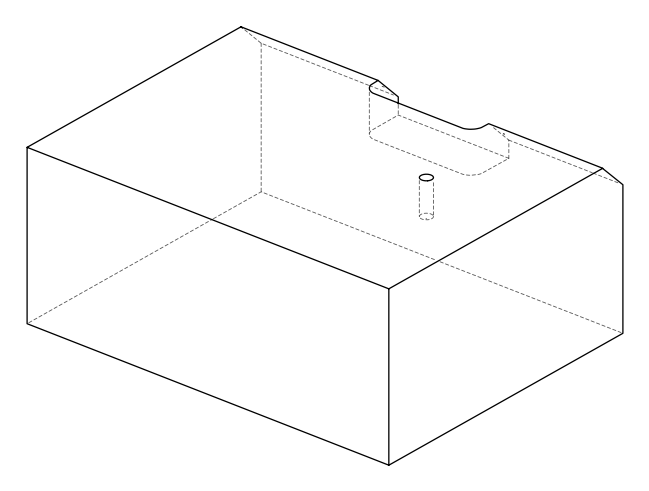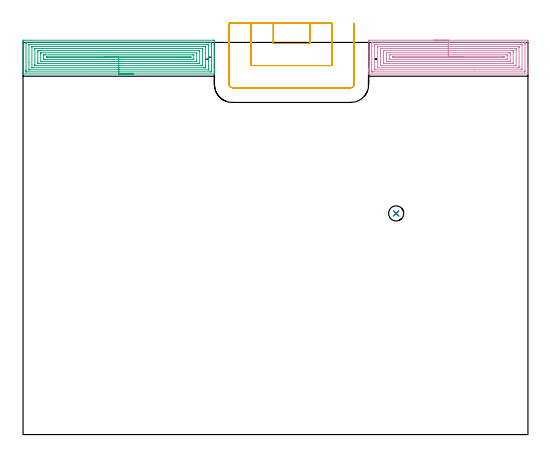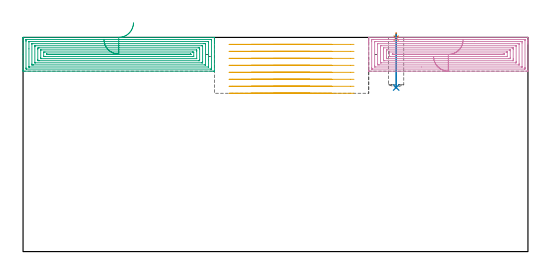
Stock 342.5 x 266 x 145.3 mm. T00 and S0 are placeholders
(PLAN: 5 operations, 3 tool changes, 26.9 min)
(1 SPOT_DRILL | STEP1POCKET | NXT0321_9005460120000 | 0.03 min | 8 mm3)
(2 DRILL_BLIND_HOLE_INTO_CENTER | STEP1POCKET | NXT0301_074 | 0.15 min | 2711 mm3)
(3 AREA_MILL | FG_CHAMFER_SURFACE | UGT0205_001 | 9.56 min | 36168 mm3)
(4 AREA_MILL_1 | FG_CHAMFER_SURFACE_1 | UGT0205_001 | 7.99 min | 30456 mm3)
(5 MILL_SLOT | SLOT_PARTIAL_RECTANGULAR | UGT0201_094 | Follow Part, ap 5, ae 75% | 9.18 min | 154774 mm3)
(TOOL NXT0321_9005460120000 | NC Spot Drill, 142deg, 12mm, Carbide, Uncoated | D12 PA142 FL30 Z2)
(TOOL NXT0301_074 | Carbide Drill 10.3mm [860.1-1030-031A1-MM 2214] | D10.3 PA140 FL55 Z2)
(TOOL UGT0205_001 | Chamfer Mill 20 x 3 x 45 deg. | D20 FL50 Z2)
(TOOL UGT0201_094 | End mill 20 mm | D20 FL38 Z4)
(OP 1 SPOT_DRILL)
G17 G21 G94 G90
T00 M6
G54
G17 G0 G90 X253.1 Y150. S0 M3
G43 Z155.3 H0
G94 G81 G98 Z144.857 F250. R148.3
G80
M5
M2
(OP 2 DRILL_BLIND_HOLE_INTO_CENTER)
G17 G21 G94 G90
T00 M6
G54
G17 G0 G90 X253.1 Y150. S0 M3
G43 Z155.3 H1
G94 G81 G98 Z111.3 F250. R147.3
G80
M5
M2
(OP 3 AREA_MILL)
G17 G21 G94 G90
T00 M6
G54
G17 G0 G90 X74.9 Y244.6 S1061 M3
G43 Z155.3 H0
G94 G1 X74.862 Z154.428 F250.
X74.748 Z153.563
X74.559 Z152.712
X74.297 Z151.88
X73.963 Z151.074
X73.56 Z150.3
X73.092 Z149.564
X72.56 Z148.872
X71.971 Z148.229
X71.328 Z147.639
X70.636 Z147.108
X69.9 Z146.64
X69.126 Z146.237
X68.32 Z145.903
X67.488 Z145.641
X66.637 Z145.452
X65.772 Z145.338
X64.9 Z145.3
X0.165
X0.005 Z145.291
X0.003 Z145.29
X0. Y244.925 Z144.974
Y245.27 Z144.629
Y245.922 Z143.973
Y247.128 Z142.768
Y247.683 Z142.211
Y256.213 Z133.684
Y266.781 Z123.116
X0.003 Y267.059 Z122.838
X0.01 Y267.492 Z122.406
X0.169 Y267.496 Z122.402
X0.612 Y267.5 Z122.4
X129.188
X129.638 Y267.496 Z122.402
X129.79 Y267.492 Z122.406
X129.8 Y267.336 Z122.561
Y248.287 Z141.609
Y247.683 Z142.211
Y247.128 Z142.768
Y246.803 Z143.094
Y246.248 Z143.648
Y245.922 Z143.973
Y245.27 Z144.629
Y244.926 Z144.973
X129.797 Y244.6 Z145.29
X129.795 Z145.291
X129.635 Z145.3
X64.9
Y246.014 Z143.886
X2.397 Y246.015 Z143.885
X2.302 Y246.016 Z143.884
X2.036 Y246.021 Z143.879
X2.01 Y246.108 Z143.792
X2.003 Y246.311 Z143.589
X2.001 Y246.803 Z143.097
X2. Y247.194 Z142.706
X2.001 Y265.297 Z124.603
X2.002 Y265.687 Z124.213
X2.01 Y266.075 Z123.825
X2.397 Y266.084 Z123.816
X2.492 Y266.085 Z123.815
X127.403
X127.498 Y266.084 Z123.816
X127.764 Y266.079 Z123.821
X127.79 Y265.992 Z123.908
X127.797 Y265.789 Z124.111
X127.799 Y265.297 Z124.603
X127.8 Y264.906 Z124.994
X127.799 Y246.803 Z143.097
X127.798 Y246.413 Z143.487
X127.79 Y246.026 Z143.874
X127.403 Y246.016 Z143.884
X127.308 Y246.015 Z143.885
X64.9 Y246.014 Z143.886
Y247.428 Z142.472
X4.183 Y247.429 Z142.471
X4.097 Y247.43 Z142.47
X4.029 Y247.433 Z142.467
X4.015 Y247.435 Z142.465
X4.01 Y247.452 Z142.448
X4.006 Y247.503 Z142.397
X4.001 Y247.683 Z142.217
X4. Y252.352 Z137.548
X4.001 Y264.417 Z125.483
X4.002 Y264.595 Z125.305
X4.01 Y264.656 Z125.244
X4.014 Y264.665 Z125.235
X4.023 Y264.668 Z125.232
X4.054 Y264.67 Z125.23
X4.183 Y264.671 Z125.229
X125.617
X125.703 Y264.67 Z125.23
X125.771 Y264.667 Z125.233
X125.785 Y264.665 Z125.235
X125.79 Y264.648 Z125.252
X125.794 Y264.597 Z125.303
X125.799 Y264.417 Z125.483
X125.8 Y259.748 Z130.152
X125.799 Y247.683 Z142.217
X125.798 Y247.505 Z142.395
X125.79 Y247.444 Z142.456
X125.786 Y247.435 Z142.465
X125.777 Y247.432 Z142.468
X125.746 Y247.43 Z142.47
X125.617 Y247.429 Z142.471
X64.9 Y247.428 Z142.472
Y248.843 Z141.057
X6.579
X6.127 Y248.845 Z141.055
X6.025 Y248.848 Z141.052
X6.01 Y248.849 Z141.051
X6.007 Y248.868 Z141.032
X6.003 Y248.917 Z140.983
X6.001 Y249.016 Z140.884
X6. Y262.655 Z127.245
X6.003 Y263.08 Z126.82
X6.006 Y263.186 Z126.714
X6.01 Y263.238 Z126.662
X6.019 Y263.251 Z126.649
X6.049 Y263.252 Z126.648
X6.254 Y263.255 Z126.645
X6.862 Y263.257 Z126.643
X7.144
X123.221
X123.673 Y263.255 Z126.645
X123.775 Y263.252 Z126.648
X123.79 Y263.251 Z126.649
X123.793 Y263.232 Z126.668
X123.797 Y263.183 Z126.717
X123.799 Y263.084 Z126.816
X123.8 Y249.445 Z140.455
X123.797 Y249.02 Z140.88
X123.794 Y248.914 Z140.986
X123.79 Y248.862 Z141.038
X123.781 Y248.849 Z141.051
X123.751 Y248.848 Z141.052
X123.546 Y248.845 Z141.055
X122.938 Y248.843 Z141.057
X122.656
X64.9
Y250.257 Z139.643
X8.578
X8.439 Y250.258 Z139.642
X8.162 Y250.262 Z139.638
X8.009 Y250.266 Z139.634
X8.006 Y250.283 Z139.617
X8.003 Y250.325 Z139.575
X8. Y250.964 Z138.936
Y261.533 Z128.367
X8.002 Y261.775 Z128.125
X8.005 Y261.814 Z128.086
X8.009 Y261.831 Z128.069
X8.017 Y261.836 Z128.064
X8.092 Y261.839 Z128.061
X8.37 Y261.842 Z128.058
X8.509 Y261.843 Z128.057
X121.222
X121.361 Y261.842 Z128.058
X121.638 Y261.838 Z128.062
X121.791 Y261.834 Z128.066
X121.794 Y261.817 Z128.083
X121.797 Y261.775 Z128.125
X121.8 Y261.136 Z128.764
Y250.567 Z139.333
X121.798 Y250.325 Z139.575
X121.795 Y250.286 Z139.614
X121.791 Y250.269 Z139.631
X121.783 Y250.264 Z139.636
X121.708 Y250.261 Z139.639
X121.43 Y250.258 Z139.642
X121.291 Y250.257 Z139.643
X64.9
Y251.671 Z138.229
X10.854 Y251.672 Z138.228
X10.433 Y251.674 Z138.226
X10.022 Y251.678 Z138.222
X10.009 Y252.087 Z137.813
X10.001 Y252.513 Z137.387
Y259.559 Z130.341
X10.009 Y260.013 Z129.887
X10.019 Y260.422 Z129.478
X10.433 Y260.426 Z129.474
X10.905 Y260.428 Z129.472
X118.946
X119.367 Y260.426 Z129.474
X119.778 Y260.422 Z129.478
X119.791 Y260.013 Z129.887
X119.799 Y259.587 Z130.313
Y252.541 Z137.359
X119.791 Y252.087 Z137.813
X119.781 Y251.678 Z138.222
X119.367 Y251.674 Z138.226
X118.895 Y251.672 Z138.228
X64.9 Y251.671 Z138.229
Y253.085 Z136.815
X12.099 Y253.086 Z136.814
X12.035 Y253.089 Z136.811
X12.01 Y253.092 Z136.808
X12.004 Y253.105 Z136.795
X12.001 Y253.123 Z136.777
X12. Y258.252 Z131.648
Y258.684 Z131.216
X12.001 Y258.828 Z131.072
X12.006 Y258.944 Z130.956
X12.012 Y259.009 Z130.891
X12.027 Y259.01 Z130.89
X12.219 Y259.014 Z130.886
X117.701
X117.765 Y259.011 Z130.889
X117.79 Y259.008 Z130.892
X117.796 Y258.995 Z130.905
X117.799 Y258.977 Z130.923
X117.8 Y253.848 Z136.052
Y253.416 Z136.484
X117.799 Y253.272 Z136.628
X117.794 Y253.156 Z136.744
X117.788 Y253.091 Z136.809
X117.773 Y253.09 Z136.81
X117.581 Y253.086 Z136.814
X64.9 Y253.085 Z136.815
Y254.5 Z135.4
X14.898
X14.234 Y254.503 Z135.397
X14.005 Y254.507 Z135.393
X14. Y254.729 Z135.171
Y257.371 Z132.529
X14.005 Y257.593 Z132.307
X14.667 Y257.599 Z132.301
X14.898 Y257.6 Z132.3
X114.902
X115.566 Y257.597 Z132.303
X115.795 Y257.593 Z132.307
X115.8 Y257.371 Z132.529
Y254.729 Z135.171
X115.795 Y254.507 Z135.393
X115.133 Y254.501 Z135.399
X114.902 Y254.5 Z135.4
X64.9
Y255.914 Z133.986
X16.375
X16.099 Y255.915 Z133.985
X16.053 Y255.916 Z133.984
X16.019 Y255.92 Z133.98
X16.01 Y255.923 Z133.977
X16.007 Y255.934 Z133.966
X16.004 Y256.05 Z133.85
X16.007 Y256.166 Z133.734
X16.01 Y256.177 Z133.723
X16.019 Y256.18 Z133.72
X16.053 Y256.184 Z133.716
X16.1 Y256.185 Z133.715
X113.425 Y256.186 Z133.714
X113.701 Y256.185 Z133.715
X113.747 Y256.184 Z133.716
X113.781 Y256.18 Z133.72
X113.79 Y256.177 Z133.723
X113.793 Y256.166 Z133.734
X113.796 Y256.05 Z133.85
X113.793 Y255.934 Z133.966
X113.79 Y255.923 Z133.977
X113.781 Y255.92 Z133.98
X113.747 Y255.916 Z133.984
X113.7 Y255.914 Z133.986
X64.9
X64.028 Z134.024
X63.164 Z134.138
X62.312 Z134.327
X61.48 Z134.589
X60.674 Z134.923
X59.9 Z135.326
X59.164 Z135.795
X58.472 Z136.326
X57.829 Z136.915
X57.24 Z137.558
X56.709 Z138.251
X56.24 Z138.986
X55.837 Z139.76
X55.503 Z140.566
X55.241 Z141.398
X55.052 Z142.25
X54.938 Z143.115
X54.9 Z143.986
G0 Z155.3
M5
M2
(OP 4 AREA_MILL_1)
G17 G21 G94 G90
T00 M6
G54
G17 G0 G90 X278.5 Y267.5 S1061 M3
G43 Z155.3 H0
Z132.4
G94 G1 X278.538 Z131.529 F250.
X278.652 Z130.664
X278.841 Z129.812
X279.103 Z128.98
X279.437 Z128.174
X279.84 Z127.4
X280.308 Z126.664
X280.84 Z125.972
X281.429 Z125.329
X282.072 Z124.74
X282.764 Z124.209
X283.5 Z123.74
X284.274 Z123.337
X285.08 Z123.003
X285.912 Z122.741
X286.764 Z122.552
X287.628 Z122.438
X288.5 Z122.4
X341.923
X342.373 Y267.495 Z122.403
X342.49 Y267.491 Z122.406
X342.5 Y267.369 Z122.528
Y249.134 Z140.761
Y248.564 Z141.33
Y247.943 Z141.954
Y247.683 Z142.214
Y247.062 Z142.834
Y246.803 Z143.094
Y246.283 Z143.616
X342.499 Y244.859 Z145.04
X342.49 Y244.606 Z145.292
X342.369 Y244.6 Z145.3
X234.631
X234.51 Y244.606 Z145.292
X234.5 Y244.86 Z145.038
Y246.283 Z143.616
Y246.803 Z143.094
Y247.062 Z142.834
Y247.683 Z142.214
Y247.943 Z141.954
Y248.564 Z141.33
Y259.858 Z130.039
Y267.059 Z122.838
X234.503 Y267.372 Z122.525
X234.51 Y267.492 Z122.405
X234.631 Y267.499 Z122.399
X235.077 Y267.5 Z122.4
X288.5
Y266.086 Z123.814
X340.143 Y266.085 Z123.815
X340.238 Y266.084 Z123.816
X340.487 Y266.079 Z123.821
X340.491 Y265.999 Z123.901
X340.498 Y265.827 Z124.073
X340.5 Y265.297 Z124.603
Y264.944 Z124.956
X340.499 Y246.803 Z143.097
X340.498 Y246.451 Z143.449
X340.49 Y246.096 Z143.804
X340.482 Y246.021 Z143.879
X340.441 Y246.019 Z143.881
X340.342 Y246.016 Z143.884
X340.143 Y246.015 Z143.885
X340.049 Y246.014 Z143.886
X237.654
X236.857 Y246.015 Z143.885
X236.762 Y246.016 Z143.884
X236.513 Y246.021 Z143.879
X236.509 Y246.101 Z143.799
X236.502 Y246.273 Z143.627
X236.5 Y246.803 Z143.097
Y247.156 Z142.744
X236.501 Y265.297 Z124.603
X236.502 Y265.649 Z124.251
X236.51 Y266.004 Z123.896
X236.518 Y266.079 Z123.821
X236.559 Y266.081 Z123.819
X236.658 Y266.084 Z123.816
X236.857 Y266.085 Z123.815
X236.951 Y266.086 Z123.814
X288.5
Y264.671 Z125.229
X338.362
X338.448 Y264.67 Z125.23
X338.477 Y264.667 Z125.233
X338.487 Y264.666 Z125.234
X338.491 Y264.644 Z125.256
X338.496 Y264.553 Z125.347
X338.499 Y264.417 Z125.483
X338.5 Y264.28 Z125.62
Y248.427 Z141.473
X338.497 Y247.683 Z142.217
X338.494 Y247.553 Z142.347
X338.481 Y247.435 Z142.465
X338.362 Y247.434 Z142.466
X337.728 Y247.429 Z142.471
X306.231 Y247.428 Z142.472
X238.638 Y247.429 Z142.471
X238.552 Y247.43 Z142.47
X238.523 Y247.433 Z142.467
X238.513 Y247.434 Z142.466
X238.509 Y247.456 Z142.444
X238.504 Y247.547 Z142.353
X238.501 Y247.683 Z142.217
X238.5 Y247.82 Z142.08
Y263.673 Z126.227
X238.503 Y264.417 Z125.483
X238.506 Y264.547 Z125.353
X238.519 Y264.664 Z125.236
X238.638 Y264.666 Z125.234
X239.272 Y264.671 Z125.229
X270.373
X288.5
Y263.257 Z126.643
X336.403
X336.446 Y263.256 Z126.644
X336.475 Y263.253 Z126.647
X336.487 Y263.251 Z126.649
X336.49 Y263.24 Z126.66
X336.495 Y263.072 Z126.828
X336.5 Y262.736 Z127.164
Y262.655 Z127.245
X336.499 Y249.445 Z140.455
X336.494 Y249.044 Z140.856
X336.49 Y248.851 Z141.049
X336.294 Y248.848 Z141.052
X335.691 Y248.844 Z141.056
X335.409 Y248.843 Z141.057
X240.597
X240.554 Y248.844 Z141.056
X240.525 Y248.847 Z141.053
X240.513 Y248.849 Z141.051
X240.51 Y248.86 Z141.04
X240.505 Y249.028 Z140.872
X240.5 Y249.364 Z140.536
Y249.445 Z140.455
X240.501 Y262.655 Z127.245
X240.506 Y263.055 Z126.845
X240.51 Y263.249 Z126.651
X240.706 Y263.252 Z126.648
X241.309 Y263.256 Z126.644
X241.591 Y263.257 Z126.643
X288.5
Y261.843 Z128.057
X333.979
X334.118 Y261.841 Z128.059
X334.394 Y261.836 Z128.064
X334.491 Y261.829 Z128.071
X334.494 Y261.813 Z128.087
X334.497 Y261.775 Z128.125
X334.5 Y261.191 Z128.709
Y260.894 Z129.006
Y250.325 Z139.575
X334.499 Y250.289 Z139.611
X334.495 Y250.272 Z139.628
X334.492 Y250.268 Z139.632
X334.463 Y250.264 Z139.636
X334.187 Y250.258 Z139.642
X334.048 Y250.257 Z139.643
X333.979
X243.021
X242.882 Y250.259 Z139.641
X242.606 Y250.264 Z139.636
X242.509 Y250.271 Z139.629
X242.506 Y250.287 Z139.613
X242.503 Y250.325 Z139.575
X242.5 Y250.909 Z138.991
Y251.206 Z138.694
Y261.775 Z128.125
X242.501 Y261.811 Z128.089
X242.505 Y261.828 Z128.072
X242.508 Y261.832 Z128.068
X242.537 Y261.836 Z128.064
X242.813 Y261.842 Z128.058
X242.952 Y261.843 Z128.057
X243.021
X288.5
Y260.429 Z129.471
X332.269 Y260.428 Z129.472
X332.381 Y260.427 Z129.473
X332.455 Y260.424 Z129.476
X332.49 Y260.422 Z129.478
X332.492 Y260.38 Z129.52
X332.496 Y260.013 Z129.887
X332.5 Y259.499 Z130.401
Y259.132 Z130.768
Y252.601 Z137.299
X332.498 Y252.087 Z137.813
X332.494 Y251.726 Z138.174
X332.487 Y251.678 Z138.222
X332.444 Y251.676 Z138.224
X332.339 Y251.673 Z138.227
X332.129 Y251.672 Z138.228
X331.659 Y251.671 Z138.229
X244.731 Y251.672 Z138.228
X244.619 Y251.673 Z138.227
X244.545 Y251.676 Z138.224
X244.51 Y251.678 Z138.222
X244.508 Y251.72 Z138.18
X244.503 Y252.087 Z137.813
X244.5 Y252.453 Z137.447
Y259.499 Z130.401
X244.502 Y260.013 Z129.887
X244.507 Y260.374 Z129.526
X244.513 Y260.422 Z129.478
X244.556 Y260.424 Z129.476
X244.661 Y260.427 Z129.473
X244.871 Y260.428 Z129.472
X245.341 Y260.429 Z129.471
X288.5
Y259.015 Z130.885
X329.577 Y259.014 Z130.886
X330.348 Y259.01 Z130.89
X330.475 Y259.008 Z130.892
X330.49 Y258.997 Z130.903
X330.496 Y258.986 Z130.914
X330.5 Y258.252 Z131.648
Y258.102 Z131.798
Y253.698 Z136.202
X330.497 Y253.548 Z136.352
X330.49 Y253.248 Z136.652
X330.483 Y253.092 Z136.808
X330.444 Y253.09 Z136.81
X330.348 Y253.087 Z136.813
X330.229 Y253.086 Z136.814
X247.423
X246.652 Y253.09 Z136.81
X246.525 Y253.092 Z136.808
X246.51 Y253.103 Z136.797
X246.504 Y253.114 Z136.786
X246.5 Y253.848 Z136.052
Y253.998 Z135.902
Y258.401 Z131.499
X246.503 Y258.552 Z131.348
X246.51 Y258.852 Z131.048
X246.517 Y259.008 Z130.892
X246.556 Y259.01 Z130.89
X246.652 Y259.013 Z130.887
X246.771 Y259.014 Z130.886
X288.5 Y259.015 Z130.885
Y257.6 Z132.3
X328.336
X328.434
X328.459 Y257.598 Z132.302
X328.48 Y257.594 Z132.306
X328.49 Y257.586 Z132.314
X328.494 Y257.558 Z132.342
X328.5 Y257.438 Z132.462
X328.499 Y254.729 Z135.171
X328.493 Y254.526 Z135.374
X328.491 Y254.507 Z135.393
X328.419 Y254.504 Z135.396
X328.296 Y254.501 Z135.399
X328.141 Y254.5 Z135.4
X327.909
X248.664
X248.566
X248.541 Y254.502 Z135.398
X248.52 Y254.506 Z135.394
X248.51 Y254.514 Z135.386
X248.506 Y254.542 Z135.358
X248.5 Y254.662 Z135.238
X248.501 Y257.371 Z132.529
X248.507 Y257.574 Z132.326
X248.509 Y257.593 Z132.307
X248.581 Y257.596 Z132.304
X248.704 Y257.599 Z132.301
X249.323 Y257.6 Z132.3
X288.5
Y256.186 Z133.714
X325.896
X326.205 Y256.185 Z133.715
X326.478 Y256.181 Z133.719
X326.489 Y256.18 Z133.72
X326.493 Y256.167 Z133.733
X326.497 Y256.128 Z133.772
X326.499 Y256.05 Z133.85
X326.497 Y255.972 Z133.928
X326.493 Y255.933 Z133.967
X326.489 Y255.92 Z133.98
X326.474 Y255.919 Z133.981
X326.172 Y255.915 Z133.985
X325.896 Y255.914 Z133.986
X325.589
X251.104
X250.795 Y255.915 Z133.985
X250.522 Y255.919 Z133.981
X250.511 Y255.92 Z133.98
X250.507 Y255.933 Z133.967
X250.503 Y255.972 Z133.928
X250.501 Y256.05 Z133.85
X250.503 Y256.128 Z133.772
X250.507 Y256.167 Z133.733
X250.511 Y256.18 Z133.72
X250.526 Y256.181 Z133.719
X250.796 Y256.185 Z133.715
X251.104 Y256.186 Z133.714
X251.411
X288.5
X289.372 Z133.752
X290.236 Z133.866
X291.088 Z134.055
X291.92 Z134.317
X292.726 Z134.651
X293.5 Z135.054
X294.236 Z135.522
X294.928 Z136.053
X295.571 Z136.643
X296.16 Z137.286
X296.692 Z137.978
X297.16 Z138.714
X297.563 Z139.488
X297.897 Z140.294
X298.159 Z141.126
X298.348 Z141.977
X298.462 Z142.842
X298.5 Z143.714
G0 Z155.3
M5
M2
(OP 5 MILL_SLOT)
G17 G21 G94 G90
T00 M6
G54
G17 G0 G90 X169.8 Y279. S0 M3
G43 Z155.3 H0
Z140.562
G94 G1 Y276. F250.
Y265.3 F500.
X194.5
Y276.
Y279. F250.
X154.8
Y276.
Y250.3 F500.
X209.5
Y276.
Y279. F250.
X139.8
Y276.
Y237.6 F500.
G3 X142.1 Y235.3 R2.3
G1 X222.2
G3 X224.5 Y237.6 R2.3
G1 Y276.
Y279. F250.
G0 X169.8 Z135.825
G1 Y276.
Y265.3 F500.
X194.5
Y276.
Y279. F250.
X154.8
Y276.
Y250.3 F500.
X209.5
Y276.
Y279. F250.
X139.8
Y276.
Y237.6 F500.
G3 X142.1 Y235.3 R2.3
G1 X222.2
G3 X224.5 Y237.6 R2.3
G1 Y276.
Y279. F250.
G0 X169.8 Z131.087
G1 Y276.
Y265.3 F500.
X194.5
Y276.
Y279. F250.
X154.8
Y276.
Y250.3 F500.
X209.5
Y276.
Y279. F250.
X139.8
Y276.
Y237.6 F500.
G3 X142.1 Y235.3 R2.3
G1 X222.2
G3 X224.5 Y237.6 R2.3
G1 Y276.
Y279. F250.
G0 X169.8 Z126.35
G1 Y276.
Y265.3 F500.
X194.5
Y276.
Y279. F250.
X154.8
Y276.
Y250.3 F500.
X209.5
Y276.
Y279. F250.
X139.8
Y276.
Y237.6 F500.
G3 X142.1 Y235.3 R2.3
G1 X222.2
G3 X224.5 Y237.6 R2.3
G1 Y276.
Y279. F250.
G0 X169.8 Z121.612
G1 Y276.
Y265.3 F500.
X194.5
Y276.
Y279. F250.
X154.8
Y276.
Y250.3 F500.
X209.5
Y276.
Y279. F250.
X139.8
Y276.
Y237.6 F500.
G3 X142.1 Y235.3 R2.3
G1 X222.2
G3 X224.5 Y237.6 R2.3
G1 Y276.
Y279. F250.
G0 X169.8 Z116.875
G1 Y276.
Y265.3 F500.
X194.5
Y276.
Y279. F250.
X154.8
Y276.
Y250.3 F500.
X209.5
Y276.
Y279. F250.
X139.8
Y276.
Y237.6 F500.
G3 X142.1 Y235.3 R2.3
G1 X222.2
G3 X224.5 Y237.6 R2.3
G1 Y276.
Y279. F250.
G0 X169.8 Z112.137
G1 Y276.
Y265.3 F500.
X194.5
Y276.
Y279. F250.
X154.8
Y276.
Y250.3 F500.
X209.5
Y276.
Y279. F250.
X139.8
Y276.
Y237.6 F500.
G3 X142.1 Y235.3 R2.3
G1 X222.2
G3 X224.5 Y237.6 R2.3
G1 Y276.
Y279. F250.
G0 X169.8 Z107.4
G1 Y276.
Y265.3 F500.
X194.5
Y276.
Y279. F250.
X154.8
Y276.
Y250.3 F500.
X209.5
Y276.
Y279. F250.
X139.8
Y276.
Y237.6 F500.
G3 X142.1 Y235.3 R2.3
G1 X222.2
G3 X224.5 Y237.6 R2.3
G1 Y276.
Y279. F250.
G0 Z155.3
M5
M2
